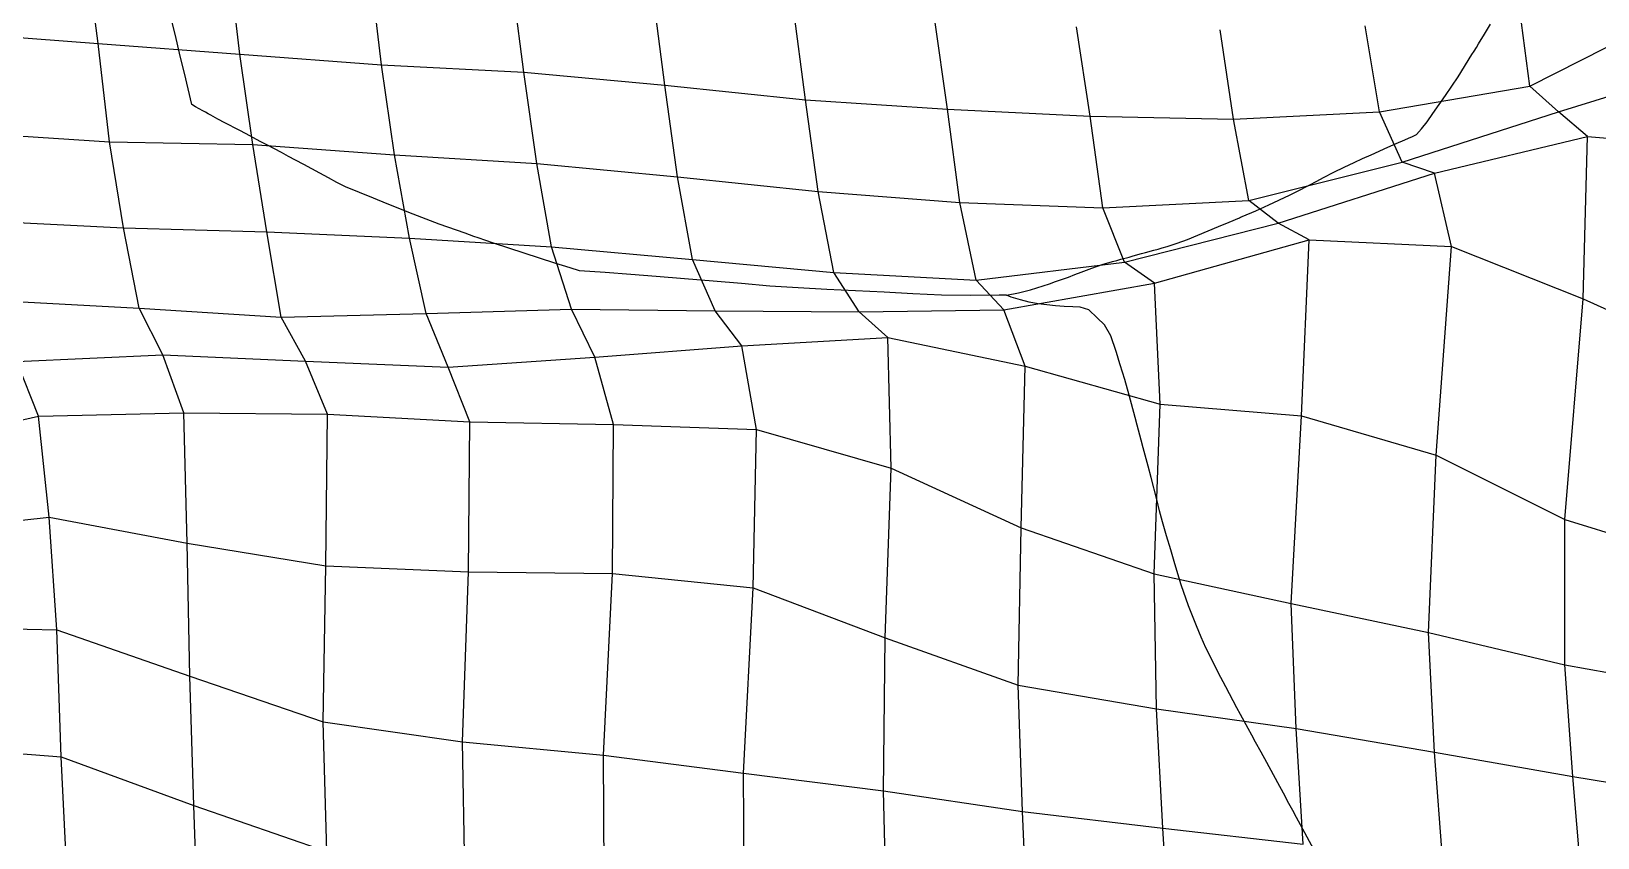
# Model space of a CAD drawing. Header units: metres. Extents: x -1994 to 1259, y -764 to 1460.
# Drawn here: x -1246 to -703, y -232 to 48 of the extents above; entities that cross this region are included whole.
import ezdxf

# ---------------------------------------------------------------- set-up
doc = ezdxf.new("R2010")
doc.units = ezdxf.units.M

msp = doc.modelspace()

# ---------------------------------------------------------------- linework, layer by layer
for p, q in [((-1222.5371, 43.789062, -4714.5195), (-1226.7695, 76.43756, -4676.138)), ((-1173.4382, 40.10028, -4705.7466), (-1177.404, 73.85425, -4668.6074)), ((-1124.3279, 36.460083, -4697.0283), (-1128.2583, 70.36041, -4660.0537)), ((-1074.9617, 33.880676, -4689.502), (-1079.1398, 66.75366, -4651.373)), ((-1026.0713, 29.32727, -4679.758), (-1030.3271, 61.87793, -4641.2666)), ((-726.23175, 28.963562, -4651.579), (-730.4504, 61.668518, -4613.261)), ((-977.30304, 24.266449, -4669.4434), (-981.54364, 56.880127, -4631.023)), ((-726.23175, 28.963562, -4651.579), (-669.2489, 57.987183, -4679.56)), ((-1195.4869, 45.56836, -4705.2114), (-1197.0479, 52.15796, -4697.598)), ((-928.08673, 21.06543, -4661.2183), (-932.5512, 52.750244, -4621.7544)), ((-878.67664, 18.667908, -4653.896), (-883.3176, 49.620728, -4613.61)), ((-778.35504, 20.103363, -4646.2524), (-783.2558, 49.97827, -4604.755)), ((-741.94293, 46.998535, -4620.3247), (-739.85956, 50.5083, -4617.59)), ((-1271.6202, 47.542847, -4723.365), (-1222.5371, 43.789062, -4714.5195)), ((-1218.6426, 9.739746, -4751.3267), (-1222.5371, 43.789062, -4714.5195)), ((-1222.5371, 43.789062, -4714.5195), (-1173.4382, 40.10028, -4705.7466)), ((-1193.9287, 38.963867, -4712.812), (-1195.4869, 45.56836, -4705.2114)), ((-828.9453, 17.603638, -4648.0723), (-833.5977, 48.509216, -4607.7324)), ((-744.73334, 42.43341, -4624.317), (-743.96124, 43.696533, -4623.2124)), ((-743.96124, 43.696533, -4623.2124), (-741.94293, 46.998535, -4620.3247)), ((-1192.6417, 33.508667, -4719.0903), (-1193.9287, 38.963867, -4712.812)), ((-1168.876, 8.821899, -4745.667), (-1173.4382, 40.10028, -4705.7466)), ((-1173.4382, 40.10028, -4705.7466), (-1124.3279, 36.460083, -4697.0283)), ((-751.0341, 32.257812, -4633.653), (-746.2674, 39.94879, -4626.573)), ((-746.2674, 39.94879, -4626.573), (-745.50116, 41.18518, -4625.4346)), ((-745.50116, 41.18518, -4625.4346), (-744.73334, 42.43341, -4624.317)), ((-1191.3577, 28.036072, -4725.3545), (-1192.6417, 33.508667, -4719.0903)), ((-1119.7504, 5.244019, -4737.0186), (-1124.3279, 36.460083, -4697.0283)), ((-1124.3279, 36.460083, -4697.0283), (-1074.9617, 33.880676, -4689.502)), ((-1070.4873, 2.236633, -4729.011), (-1074.9617, 33.880676, -4689.502)), ((-1074.9617, 33.880676, -4689.502), (-1026.0713, 29.32727, -4679.758)), ((-716.2683, 20.095001, -4716.6777), (-662.26355, 36.7619, -4730.776)), ((-1190.0645, 22.614624, -4731.661), (-1191.3577, 28.036072, -4725.3545)), ((-1021.63153, -2.46051, -4719.1055), (-1026.0713, 29.32727, -4679.758)), ((-1026.0713, 29.32727, -4679.758), (-977.30304, 24.266449, -4669.4434)), ((-778.35504, 20.103363, -4646.2524), (-726.23175, 28.963562, -4651.579)), ((-755.45013, 25.814331, -4641.8643), (-751.0341, 32.257812, -4633.653)), ((-716.2683, 20.095001, -4716.6777), (-726.23175, 28.963562, -4651.579)), ((-1188.7994, 21.889313, -4732.26), (-1190.0645, 22.614624, -4731.661)), ((-1187.5332, 21.171875, -4732.866), (-1188.7994, 21.889313, -4732.26)), ((-972.8667, -7.535126, -4708.7754), (-977.30304, 24.266449, -4669.4434)), ((-977.30304, 24.266449, -4669.4434), (-928.08673, 21.06543, -4661.2183)), ((-759.835, 19.575317, -4650.403), (-755.45013, 25.814331, -4641.8643)), ((-1186.2664, 20.465515, -4733.484), (-1187.5332, 21.171875, -4732.866)), ((-1185.3519, 19.955658, -4733.9297), (-1186.2664, 20.465515, -4733.484)), ((-1184.437, 19.450714, -4734.38), (-1185.3519, 19.955658, -4733.9297)), ((-1183.5217, 18.950928, -4734.835), (-1184.437, 19.450714, -4734.38)), ((-1181.0872, 17.621185, -4736.046), (-1183.5217, 18.950928, -4734.835)), ((-1178.5952, 16.297485, -4737.3184), (-1181.0872, 17.621185, -4736.046)), ((-1173.7024, 13.723206, -4739.839), (-1178.5952, 16.297485, -4737.3184)), ((-923.7779, -11.265259, -4699.956), (-928.08673, 21.06543, -4661.2183)), ((-928.08673, 21.06543, -4661.2183), (-878.67664, 18.667908, -4653.896)), ((-874.24634, -13.15863, -4693.2007), (-878.67664, 18.667908, -4653.896)), ((-878.67664, 18.667908, -4653.896), (-828.9453, 17.603638, -4648.0723)), ((-828.9453, 17.603638, -4648.0723), (-778.35504, 20.103363, -4646.2524)), ((-823.6504, -10.635284, -4691.407), (-828.9453, 17.603638, -4648.0723)), ((-770.4525, 2.683655, -4701.7437), (-778.35504, 20.103363, -4646.2524)), ((-770.4525, 2.683655, -4701.7437), (-716.2683, 20.095001, -4716.6777)), ((-763.75385, 14.281311, -4658.718), (-761.8564, 16.699188, -4654.339)), ((-761.8564, 16.699188, -4654.339), (-759.835, 19.575317, -4650.403)), ((-706.21765, 11.588074, -4782.1836), (-716.2683, 20.095001, -4716.6777)), ((-1267.8722, 12.885681, -4759.4893), (-1218.6426, 9.739746, -4751.3267)), ((-1171.2461, 12.443359, -4741.115), (-1173.7024, 13.723206, -4739.839)), ((-1166.3344, 9.876709, -4743.661), (-1171.2461, 12.443359, -4741.115)), ((-769.5961, 10.380035, -4666.26), (-768.2418, 10.981812, -4665.242)), ((-768.2418, 10.981812, -4665.242), (-766.8781, 11.596069, -4664.23)), ((-766.8781, 11.596069, -4664.23), (-765.51685, 12.220215, -4663.236)), ((-765.51685, 12.220215, -4663.236), (-763.75385, 14.281311, -4658.718)), ((-759.27496, -1.147888, -4772.502), (-706.21765, 11.588074, -4782.1836)), ((-707.6832, -44.702393, -4794.0015), (-706.21765, 11.588074, -4782.1836)), ((-706.21765, 11.588074, -4782.1836), (-657.19836, 7.569092, -4773.0396)), ((-1213.7288, -20.080627, -4792.8853), (-1218.6426, 9.739746, -4751.3267)), ((-1218.6426, 9.739746, -4751.3267), (-1168.876, 8.821899, -4745.667)), ((-1164.0698, -21.445557, -4786.723), (-1168.876, 8.821899, -4745.667)), ((-1168.876, 8.821899, -4745.667), (-1119.7504, 5.244019, -4737.0186)), ((-1163.8784, 8.589722, -4744.9307), (-1166.3344, 9.876709, -4743.661)), ((-1158.9679, 5.993133, -4747.449), (-1163.8784, 8.589722, -4744.9307)), ((-1156.5132, 4.683472, -4748.6973), (-1158.9679, 5.993133, -4747.449)), ((-781.22156, 5.248047, -4675.042), (-775.41846, 7.813782, -4670.664)), ((-775.41846, 7.813782, -4670.664), (-772.5112, 9.084717, -4668.449)), ((-772.5112, 9.084717, -4668.449), (-769.5961, 10.380035, -4666.26)), ((-1154.0591, 3.362427, -4749.935), (-1156.5132, 4.683472, -4748.6973)), ((-1151.2498, 1.850067, -4751.352), (-1154.0591, 3.362427, -4749.935)), ((-1148.4402, 0.34024, -4752.771), (-1151.2498, 1.850067, -4751.352)), ((-1145.6309, -1.170441, -4754.1895), (-1148.4402, 0.34024, -4752.771)), ((-1114.6328, -23.730896, -4779.5273), (-1119.7504, 5.244019, -4737.0186)), ((-1119.7504, 5.244019, -4737.0186), (-1070.4873, 2.236633, -4729.011)), ((-1065.3545, -26.675232, -4771.591), (-1070.4873, 2.236633, -4729.011)), ((-1070.4873, 2.236633, -4729.011), (-1021.63153, -2.46051, -4719.1055)), ((-823.6504, -10.635284, -4691.407), (-770.4525, 2.683655, -4701.7437)), ((-794.13715, -0.822937, -4684.259), (-790.60114, 0.916565, -4681.8486)), ((-790.60114, 0.916565, -4681.8486), (-787.10284, 2.555847, -4679.3447)), ((-787.10284, 2.555847, -4679.3447), (-784.1849, 3.923035, -4677.256)), ((-784.1849, 3.923035, -4677.256), (-781.22156, 5.248047, -4675.042)), ((-759.27496, -1.147888, -4772.502), (-770.4525, 2.683655, -4701.7437)), ((-1142.6831, -2.755493, -4755.6777), (-1145.6309, -1.170441, -4754.1895)), ((-1139.7351, -4.339478, -4757.167), (-1142.6831, -2.755493, -4755.6777)), ((-1136.7874, -5.924469, -4758.6553), (-1139.7351, -4.339478, -4757.167)), ((-1016.43085, -31.09076, -4762.0015), (-1021.63153, -2.46051, -4719.1055)), ((-1021.63153, -2.46051, -4719.1055), (-972.8667, -7.535126, -4708.7754)), ((-813.4317, -18.445007, -4757.6963), (-759.27496, -1.147888, -4772.502)), ((-807.20386, -7.559021, -4692.716), (-802.42633, -5.136383, -4689.565)), ((-802.42633, -5.136383, -4689.565), (-800.092, -3.927643, -4688.062)), ((-800.092, -3.927643, -4688.062), (-797.6898, -2.675324, -4686.528)), ((-797.6898, -2.675324, -4686.528), (-794.13715, -0.822937, -4684.259)), ((-753.3112, -26.61203, -4818.955), (-759.27496, -1.147888, -4772.502)), ((-1131.951, -7.852356, -4760.1094), (-1136.7874, -5.924469, -4758.6553)), ((-1127.116, -9.795074, -4761.548), (-1131.951, -7.852356, -4760.1094)), ((-1122.2819, -11.746094, -4762.978), (-1127.116, -9.795074, -4761.548)), ((-967.51685, -35.546326, -4752.367), (-972.8667, -7.535126, -4708.7754)), ((-972.8667, -7.535126, -4708.7754), (-923.7779, -11.265259, -4699.956)), ((-874.24634, -13.15863, -4693.2007), (-823.6504, -10.635284, -4691.407)), ((-813.4317, -18.445007, -4757.6963), (-823.6504, -10.635284, -4691.407)), ((-816.708, -12.17334, -4699.2837), (-809.54297, -8.720337, -4694.295)), ((-809.54297, -8.720337, -4694.295), (-807.20386, -7.559021, -4692.716)), ((-1113.3025, -15.370117, -4765.635), (-1122.2819, -11.746094, -4762.978)), ((-1104.2891, -18.801483, -4768.499), (-1113.3025, -15.370117, -4765.635)), ((-918.17267, -38.21692, -4744.7383), (-923.7779, -11.265259, -4699.956)), ((-923.7779, -11.265259, -4699.956), (-874.24634, -13.15863, -4693.2007)), ((-866.6838, -31.989136, -4747.107), (-874.24634, -13.15863, -4693.2007)), ((-826.2045, -16.318787, -4706.526), (-825.8938, -16.187012, -4706.283)), ((-825.8938, -16.187012, -4706.283), (-821.1946, -14.195679, -4702.6123)), ((-821.1946, -14.195679, -4702.6123), (-816.708, -12.17334, -4699.2837)), ((-1263.1118, -17.571533, -4800.3325), (-1213.7288, -20.080627, -4792.8853)), ((-1208.3345, -47.90738, -4836.6836), (-1213.7288, -20.080627, -4792.8853)), ((-1213.7288, -20.080627, -4792.8853), (-1164.0698, -21.445557, -4786.723)), ((-1159.1104, -51.076904, -4828.494), (-1164.0698, -21.445557, -4786.723)), ((-1164.0698, -21.445557, -4786.723), (-1114.6328, -23.730896, -4779.5273)), ((-1095.2831, -21.985016, -4771.596), (-1104.2891, -18.801483, -4768.499)), ((-866.6838, -31.989136, -4747.107), (-813.4317, -18.445007, -4757.6963)), ((-841.2946, -22.673706, -4718.3735), (-834.0821, -19.679443, -4712.6475)), ((-834.0821, -19.679443, -4712.6475), (-830.45184, -18.125092, -4709.835)), ((-830.45184, -18.125092, -4709.835), (-826.8265, -16.583069, -4707.0107)), ((-826.8265, -16.583069, -4707.0107), (-826.51556, -16.450714, -4706.7686)), ((-826.51556, -16.450714, -4706.7686), (-826.2045, -16.318787, -4706.526)), ((-802.7266, -24.236816, -4826.2524), (-813.4317, -18.445007, -4757.6963)), ((-1108.8096, -49.778625, -4825.3247), (-1114.6328, -23.730896, -4779.5273)), ((-1114.6328, -23.730896, -4779.5273), (-1065.3545, -26.675232, -4771.591)), ((-1093.7778, -22.51709, -4772.114), (-1095.2831, -21.985016, -4771.596)), ((-1092.2721, -23.041626, -4772.639), (-1093.7778, -22.51709, -4772.114)), ((-1090.7666, -23.558594, -4773.1714), (-1092.2721, -23.041626, -4772.639)), ((-1085.459, -25.381165, -4775.048), (-1090.7666, -23.558594, -4773.1714)), ((-1080.1499, -27.174438, -4776.9536), (-1085.459, -25.381165, -4775.048)), ((-1058.4624, -48.287872, -4822.371), (-1065.3545, -26.675232, -4771.591)), ((-1065.3545, -26.675232, -4771.591), (-1016.43085, -31.09076, -4762.0015)), ((-856.3522, -39.3302, -4813.9224), (-802.7266, -24.236816, -4826.2524)), ((-855.1027, -27.435852, -4728.714), (-853.6614, -27.017883, -4727.748)), ((-853.6614, -27.017883, -4727.748), (-851.9291, -26.515686, -4726.587)), ((-851.9291, -26.515686, -4726.587), (-850.1843, -25.98114, -4725.457)), ((-850.1843, -25.98114, -4725.457), (-848.4322, -25.422424, -4724.353)), ((-848.4322, -25.422424, -4724.353), (-844.9039, -24.12378, -4721.309)), ((-844.9039, -24.12378, -4721.309), (-841.2946, -22.673706, -4718.3735)), ((-805.3343, -85.26495, -4832.747), (-802.7266, -24.236816, -4826.2524)), ((-802.7266, -24.236816, -4826.2524), (-753.3112, -26.61203, -4818.955)), ((-758.63654, -98.91626, -4812.781), (-753.3112, -26.61203, -4818.955)), ((-753.3112, -26.61203, -4818.955), (-707.6832, -44.702393, -4794.0015)), ((-1069.566, -30.664124, -4780.835), (-1080.1499, -27.174438, -4776.9536)), ((-1064.1965, -32.390564, -4782.8457), (-1069.566, -30.664124, -4780.835)), ((-1058.9238, -34.0123, -4784.891), (-1064.1965, -32.390564, -4782.8457)), ((-1008.60614, -48.833496, -4817.13), (-1016.43085, -31.09076, -4762.0015)), ((-1016.43085, -31.09076, -4762.0015), (-967.51685, -35.546326, -4752.367)), ((-918.17267, -38.21692, -4744.7383), (-866.6838, -31.989136, -4747.107)), ((-874.47943, -32.85089, -4741.982), (-870.8772, -31.819336, -4739.55)), ((-870.8772, -31.819336, -4739.55), (-869.4379, -31.407135, -4738.578)), ((-869.4379, -31.407135, -4738.578), (-868.0033, -31.007385, -4737.5938)), ((-868.0033, -31.007385, -4737.5938), (-865.1378, -30.216858, -4735.6177)), ((-856.3522, -39.3302, -4813.9224), (-866.6838, -31.989136, -4747.107)), ((-865.1378, -30.216858, -4735.6177), (-863.7067, -29.82611, -4734.625)), ((-863.7067, -29.82611, -4734.625), (-860.8432, -29.040771, -4732.6436)), ((-860.8432, -29.040771, -4732.6436), (-859.4107, -28.64627, -4731.655)), ((-859.4107, -28.64627, -4731.655), (-856.5405, -27.843811, -4729.69)), ((-856.5405, -27.843811, -4729.69), (-855.1027, -27.435852, -4728.714)), ((-1057.8181, -34.352295, -4785.3203), (-1058.9238, -34.0123, -4784.891)), ((-1056.7126, -34.688293, -4785.753), (-1057.8181, -34.352295, -4785.3203)), ((-1055.6074, -35.019775, -4786.19), (-1056.7126, -34.688293, -4785.753)), ((-1046.7448, -35.601776, -4784.702), (-1055.6074, -35.019775, -4786.19)), ((-1037.8967, -36.244934, -4783.146), (-1046.7448, -35.601776, -4784.702)), ((-1029.0637, -36.949158, -4781.5215), (-1037.8967, -36.244934, -4783.146)), ((-1019.2098, -37.734802, -4779.7085), (-1029.0637, -36.949158, -4781.5215)), ((-1009.36456, -38.55661, -4777.8555), (-1019.2098, -37.734802, -4779.7085)), ((-958.70135, -49.178253, -4812.1143), (-967.51685, -35.546326, -4752.367)), ((-967.51685, -35.546326, -4752.367), (-918.17267, -38.21692, -4744.7383)), ((-890.60016, -38.737183, -4751.112), (-886.1815, -37.14395, -4748.5815)), ((-886.1815, -37.14395, -4748.5815), (-884.0008, -36.31949, -4747.3857)), ((-884.0008, -36.31949, -4747.3857), (-881.7751, -35.466034, -4746.181)), ((-881.7751, -35.466034, -4746.181), (-878.05133, -34.038177, -4744.1665)), ((-878.05133, -34.038177, -4744.1665), (-874.47943, -32.85089, -4741.982)), ((-999.52814, -39.41455, -4775.962), (-1009.36456, -38.55661, -4777.8555)), ((-989.6917, -40.27246, -4774.068), (-999.52814, -39.41455, -4775.962)), ((-979.8119, -40.950623, -4772.376), (-989.6917, -40.27246, -4774.068)), ((-969.8888, -41.448883, -4770.886), (-979.8119, -40.950623, -4772.376)), ((-959.96564, -41.947174, -4769.3965), (-969.8888, -41.448883, -4770.886)), ((-950.04126, -42.440002, -4767.913), (-959.96564, -41.947174, -4769.3965)), ((-940.11554, -42.92746, -4766.4355), (-950.04126, -42.440002, -4767.913)), ((-930.18976, -43.414948, -4764.9575), (-940.11554, -42.92746, -4766.4355)), ((-920.1917, -43.602417, -4763.8174), (-930.18976, -43.414948, -4764.9575)), ((-908.5441, -48.47531, -4808.2754), (-918.17267, -38.21692, -4744.7383)), ((-908.5441, -48.47531, -4808.2754), (-856.3522, -39.3302, -4813.9224)), ((-907.61725, -43.431732, -4762.8486), (-908.45447, -43.461243, -4762.892)), ((-907.61725, -43.431732, -4762.8486), (-903.47595, -42.639038, -4759.509)), ((-905.9989, -44.10446, -4766.29), (-907.61725, -43.431732, -4762.8486)), ((-903.47595, -42.639038, -4759.509), (-899.3336, -41.560608, -4756.5635)), ((-899.3336, -41.560608, -4756.5635), (-892.7703, -39.48169, -4752.407)), ((-892.7703, -39.48169, -4752.407), (-890.60016, -38.737183, -4751.112)), ((-854.33905, -81.18619, -4841.958), (-856.3522, -39.3302, -4813.9224)), ((-1257.6753, -45.222992, -4844.328), (-1208.3345, -47.90738, -4836.6836)), ((-1200.1528, -64.1691, -4893.476), (-1208.3345, -47.90738, -4836.6836)), ((-1208.3345, -47.90738, -4836.6836), (-1159.1104, -51.076904, -4828.494)), ((-1108.8096, -49.778625, -4825.3247), (-1058.4624, -48.287872, -4822.371)), ((-1050.3677, -64.90991, -4878.759), (-1058.4624, -48.287872, -4822.371)), ((-1058.4624, -48.287872, -4822.371), (-1008.60614, -48.833496, -4817.13)), ((-999.4289, -60.96405, -4878.564), (-1008.60614, -48.833496, -4817.13)), ((-1008.60614, -48.833496, -4817.13), (-958.70135, -49.178253, -4812.1143)), ((-958.70135, -49.178253, -4812.1143), (-908.5441, -48.47531, -4808.2754)), ((-910.1214, -43.4899, -4763.0137), (-920.1917, -43.602417, -4763.8174)), ((-909.2891, -43.48059, -4762.9473), (-910.1214, -43.4899, -4763.0137)), ((-908.45447, -43.461243, -4762.892), (-909.2891, -43.48059, -4762.9473)), ((-901.15753, -68.03577, -4861.362), (-908.5441, -48.47531, -4808.2754)), ((-904.39905, -44.633972, -4769.767), (-905.9989, -44.10446, -4766.29)), ((-902.8172, -45.05017, -4773.265), (-904.39905, -44.633972, -4769.767)), ((-899.78485, -45.84796, -4779.97), (-902.8172, -45.05017, -4773.265)), ((-896.62256, -46.392365, -4787.1226), (-899.78485, -45.84796, -4779.97)), ((-890.68994, -47.15442, -4800.6846), (-896.62256, -46.392365, -4787.1226)), ((-887.59674, -47.41147, -4807.8335), (-890.68994, -47.15442, -4800.6846)), ((-884.67365, -47.537354, -4814.6543), (-887.59674, -47.41147, -4807.8335)), ((-882.1219, -47.647156, -4820.609), (-884.67365, -47.537354, -4814.6543)), ((-879.0818, -48.47159, -4827.3174), (-882.1219, -47.647156, -4820.609)), ((-876.20087, -51.266113, -4832.5566), (-879.0818, -48.47159, -4827.3174)), ((-714.0298, -121.24347, -4783.067), (-707.6832, -44.702393, -4794.0015)), ((-707.6832, -44.702393, -4794.0015), (-662.6013, -65.057556, -4766.503)), ((-1159.1104, -51.076904, -4828.494), (-1108.8096, -49.778625, -4825.3247)), ((-1150.6887, -66.34277, -4886.4053), (-1159.1104, -51.076904, -4828.494)), ((-1101.1844, -68.34903, -4879.523), (-1108.8096, -49.778625, -4825.3247)), ((-948.7403, -58.0567, -4877.202), (-958.70135, -49.178253, -4812.1143)), ((-873.6658, -53.725098, -4837.167), (-876.20087, -51.266113, -4832.5566)), ((-871.44727, -57.515076, -4840.2915), (-873.6658, -53.725098, -4837.167)), ((-999.4289, -60.96405, -4878.564), (-948.7403, -58.0567, -4877.202)), ((-947.56116, -103.372986, -4901.3506), (-948.7403, -58.0567, -4877.202)), ((-948.7403, -58.0567, -4877.202), (-901.15753, -68.03577, -4861.362)), ((-869.657, -62.99829, -4841.467), (-871.44727, -57.515076, -4840.2915)), ((-1250.6777, -66.397675, -4895.6006), (-1200.1528, -64.1691, -4893.476)), ((-1192.8833, -84.216034, -4946.0156), (-1200.1528, -64.1691, -4893.476)), ((-1200.1528, -64.1691, -4893.476), (-1150.6887, -66.34277, -4886.4053)), ((-1101.1844, -68.34903, -4879.523), (-1050.3677, -64.90991, -4878.759)), ((-1050.3677, -64.90991, -4878.759), (-999.4289, -60.96405, -4878.564)), ((-1043.9016, -88.289734, -4927.5537), (-1050.3677, -64.90991, -4878.759)), ((-994.3365, -90.04401, -4920.9546), (-999.4289, -60.96405, -4878.564)), ((-869.1587, -64.52426, -4841.794), (-869.657, -62.99829, -4841.467)), ((-868.6724, -66.06784, -4842.083), (-869.1587, -64.52426, -4841.794)), ((-1243.1599, -85.414, -4949.2983), (-1250.6777, -66.397675, -4895.6006)), ((-1143.0184, -84.72623, -4940.8145), (-1150.6887, -66.34277, -4886.4053)), ((-1150.6887, -66.34277, -4886.4053), (-1101.1844, -68.34903, -4879.523)), ((-1093.6686, -87.3732, -4933.212), (-1101.1844, -68.34903, -4879.523)), ((-902.5592, -124.06033, -4873.4785), (-901.15753, -68.03577, -4861.362)), ((-901.15753, -68.03577, -4861.362), (-854.33905, -81.18619, -4841.958)), ((-868.1983, -67.61459, -4842.3413), (-868.6724, -66.06784, -4842.083)), ((-866.6573, -72.64288, -4843.181), (-868.1983, -67.61459, -4842.3413)), ((-865.15564, -78.09079, -4843.6953), (-866.6573, -72.64288, -4843.181)), ((-863.0708, -85.8306, -4844.3115), (-865.15564, -78.09079, -4843.6953)), ((-856.4182, -140.02179, -4850.9165), (-854.33905, -81.18619, -4841.958)), ((-854.33905, -81.18619, -4841.958), (-805.3343, -85.26495, -4832.747)), ((-1295.9583, -97.07535, -4940.824), (-1243.1599, -85.414, -4949.2983)), ((-1243.1599, -85.414, -4949.2983), (-1192.8833, -84.216034, -4946.0156)), ((-1239.4819, -120.36206, -4985.0957), (-1243.1599, -85.414, -4949.2983)), ((-1191.6857, -129.45554, -4970.25), (-1192.8833, -84.216034, -4946.0156)), ((-1192.8833, -84.216034, -4946.0156), (-1143.0184, -84.72623, -4940.8145)), ((-1143.5889, -137.30176, -4956.806), (-1143.0184, -84.72623, -4940.8145)), ((-1143.0184, -84.72623, -4940.8145), (-1093.6686, -87.3732, -4933.212)), ((-862.37384, -88.451416, -4844.4985), (-863.0708, -85.8306, -4844.3115)), ((-808.9078, -150.30084, -4834.7393), (-805.3343, -85.26495, -4832.747)), ((-805.3343, -85.26495, -4832.747), (-758.63654, -98.91626, -4812.781)), ((-1094.1007, -139.37497, -4949.8486), (-1093.6686, -87.3732, -4933.212)), ((-1093.6686, -87.3732, -4933.212), (-1043.9016, -88.289734, -4927.5537)), ((-1044.2322, -139.87006, -4944.664), (-1043.9016, -88.289734, -4927.5537)), ((-1043.9016, -88.289734, -4927.5537), (-994.3365, -90.04401, -4920.9546)), ((-995.46783, -144.94669, -4934.3315), (-994.3365, -90.04401, -4920.9546)), ((-994.3365, -90.04401, -4920.9546), (-947.56116, -103.372986, -4901.3506)), ((-860.9785, -93.69205, -4844.8774), (-862.37384, -88.451416, -4844.4985)), ((-860.27997, -96.312195, -4845.069), (-860.9785, -93.69205, -4844.8774)), ((-859.57355, -98.928345, -4845.2812), (-860.27997, -96.312195, -4845.069)), ((-858.5365, -102.769104, -4845.593), (-859.57355, -98.928345, -4845.2812)), ((-857.5283, -106.603546, -4845.84), (-858.5365, -102.769104, -4845.593)), ((-761.3597, -160.42365, -4818.7373), (-758.63654, -98.91626, -4812.781)), ((-758.63654, -98.91626, -4812.781), (-714.0298, -121.24347, -4783.067)), ((-949.6499, -162.2486, -4910.2637), (-947.56116, -103.372986, -4901.3506)), ((-947.56116, -103.372986, -4901.3506), (-902.5592, -124.06033, -4873.4785)), ((-855.53064, -114.31183, -4846.2676), (-857.5283, -106.603546, -4845.84)), ((-854.54584, -118.168365, -4846.4473), (-855.53064, -114.31183, -4846.2676)), ((-853.56116, -122.02484, -4846.626), (-854.54584, -118.168365, -4846.4473)), ((-1290.8672, -126.15985, -4983.21), (-1239.4819, -120.36206, -4985.0957)), ((-1236.7988, -159.43863, -5016.2544), (-1239.4819, -120.36206, -4985.0957)), ((-1239.4819, -120.36206, -4985.0957), (-1191.6857, -129.45554, -4970.25)), ((-903.61487, -178.6492, -4887.2085), (-902.5592, -124.06033, -4873.4785)), ((-902.5592, -124.06033, -4873.4785), (-856.4182, -140.02179, -4850.9165)), ((-852.84937, -124.44653, -4846.699), (-853.56116, -122.02484, -4846.626)), ((-852.13776, -126.86835, -4846.772), (-852.84937, -124.44653, -4846.699)), ((-714.052, -171.54431, -4801.6143), (-714.0298, -121.24347, -4783.067)), ((-714.0298, -121.24347, -4783.067), (-667.4938, -135.5657, -4762.3467)), ((-1190.6979, -175.56549, -4993.5063), (-1191.6857, -129.45554, -4970.25)), ((-1191.6857, -129.45554, -4970.25), (-1143.5889, -137.30176, -4956.806)), ((-850.7064, -131.70868, -4846.9365), (-852.13776, -126.86835, -4846.772)), ((-849.98645, -134.12762, -4847.029), (-850.7064, -131.70868, -4846.9365)), ((-849.257, -136.54239, -4847.144), (-849.98645, -134.12762, -4847.029)), ((-1144.5015, -191.29715, -4971.2026), (-1143.5889, -137.30176, -4956.806)), ((-1143.5889, -137.30176, -4956.806), (-1094.1007, -139.37497, -4949.8486)), ((-1096.1885, -198.24597, -4958.767), (-1094.1007, -139.37497, -4949.8486)), ((-1094.1007, -139.37497, -4949.8486), (-1044.2322, -139.87006, -4944.664)), ((-1047.3241, -202.90765, -4948.901), (-1044.2322, -139.87006, -4944.664)), ((-1044.2322, -139.87006, -4944.664), (-995.46783, -144.94669, -4934.3315)), ((-855.59204, -186.80261, -4873.4194), (-856.4182, -140.02179, -4850.9165)), ((-856.4182, -140.02179, -4850.9165), (-808.9078, -150.30084, -4834.7393)), ((-847.0399, -143.88248, -4847.494), (-849.257, -136.54239, -4847.144)), ((-998.83997, -209.14682, -4937.2627), (-995.46783, -144.94669, -4934.3315)), ((-995.46783, -144.94669, -4934.3315), (-949.6499, -162.2486, -4910.2637)), ((-844.55505, -151.16397, -4848.457), (-847.0399, -143.88248, -4847.494)), ((-841.74445, -158.0669, -4850.351), (-844.55505, -151.16397, -4848.457)), ((-807.2621, -193.68121, -4861.0625), (-808.9078, -150.30084, -4834.7393)), ((-808.9078, -150.30084, -4834.7393), (-761.3597, -160.42365, -4818.7373)), ((-1286.5007, -158.25162, -5022.2163), (-1236.7988, -159.43863, -5016.2544)), ((-1235.3077, -203.46039, -5041.857), (-1236.7988, -159.43863, -5016.2544)), ((-1236.7988, -159.43863, -5016.2544), (-1190.6979, -175.56549, -4993.5063)), ((-950.3169, -215.22449, -4925.8057), (-949.6499, -162.2486, -4910.2637)), ((-949.6499, -162.2486, -4910.2637), (-903.61487, -178.6492, -4887.2085)), ((-840.16656, -161.94247, -4851.414), (-841.74445, -158.0669, -4850.351)), ((-838.497, -165.67767, -4852.76), (-840.16656, -161.94247, -4851.414)), ((-759.23596, -201.82086, -4847.289), (-761.3597, -160.42365, -4818.7373)), ((-761.3597, -160.42365, -4818.7373), (-714.052, -171.54431, -4801.6143)), ((-836.72363, -169.24304, -4854.4316), (-838.497, -165.67767, -4852.76)), ((-834.245, -174.2262, -4856.769), (-836.72363, -169.24304, -4854.4316)), ((-711.29443, -210.3117, -4833.1206), (-714.052, -171.54431, -4801.6143)), ((-714.052, -171.54431, -4801.6143), (-666.1472, -180.18747, -4787.275)), ((-1189.3811, -220.31067, -5018.2964), (-1190.6979, -175.56549, -4993.5063)), ((-1190.6979, -175.56549, -4993.5063), (-1144.5015, -191.29715, -4971.2026)), ((-902.05774, -222.39716, -4913.1187), (-903.61487, -178.6492, -4887.2085)), ((-903.61487, -178.6492, -4887.2085), (-855.59204, -186.80261, -4873.4194)), ((-831.6468, -179.22046, -4859.3574), (-834.245, -174.2262, -4856.769)), ((-827.8012, -186.44366, -4863.29), (-831.6468, -179.22046, -4859.3574)), ((-853.47345, -228.2208, -4901.9473), (-855.59204, -186.80261, -4873.4194)), ((-855.59204, -186.80261, -4873.4194), (-807.2621, -193.68121, -4861.0625)), ((-826.50525, -188.84888, -4864.633), (-827.8012, -186.44366, -4863.29)), ((-823.90454, -193.63391, -4867.353), (-826.50525, -188.84888, -4864.633)), ((-1143.2542, -236.33052, -4995.669), (-1144.5015, -191.29715, -4971.2026)), ((-1144.5015, -191.29715, -4971.2026), (-1096.1885, -198.24597, -4958.767)), ((-822.59937, -196.01407, -4868.7305), (-823.90454, -193.63391, -4867.353)), ((-804.82367, -233.77261, -4891.081), (-807.2621, -193.68121, -4861.0625)), ((-807.2621, -193.68121, -4861.0625), (-759.23596, -201.82086, -4847.289)), ((-1284.3943, -199.7204, -5050.687), (-1235.3077, -203.46039, -5041.857)), ((-1095.4299, -245.30782, -4980.954), (-1096.1885, -198.24597, -4958.767)), ((-1096.1885, -198.24597, -4958.767), (-1047.3241, -202.90765, -4948.901)), ((-821.2908, -198.38425, -4870.122), (-822.59937, -196.01407, -4868.7305)), ((-819.3504, -201.89899, -4872.1846), (-821.2908, -198.38425, -4870.122)), ((-1233.2927, -245.30853, -5069.9014), (-1235.3077, -203.46039, -5041.857)), ((-1235.3077, -203.46039, -5041.857), (-1189.3811, -220.31067, -5018.2964)), ((-1047.1218, -252.27698, -4968.495), (-1047.3241, -202.90765, -4948.901)), ((-1047.3241, -202.90765, -4948.901), (-998.83997, -209.14682, -4937.2627)), ((-817.4141, -205.42581, -4874.2314), (-819.3504, -201.89899, -4872.1846)), ((-813.5512, -212.50513, -4878.289), (-817.4141, -205.42581, -4874.2314)), ((-756.39746, -240.25209, -4879.173), (-759.23596, -201.82086, -4847.289)), ((-759.23596, -201.82086, -4847.289), (-711.29443, -210.3117, -4833.1206)), ((-998.4155, -257.59448, -4957.8926), (-998.83997, -209.14682, -4937.2627)), ((-998.83997, -209.14682, -4937.2627), (-950.3169, -215.22449, -4925.8057)), ((-708.152, -247.48186, -4866.4214), (-711.29443, -210.3117, -4833.1206)), ((-711.29443, -210.3117, -4833.1206), (-663.2278, -218.28265, -4819.536)), ((-949.0881, -260.3347, -4950.1855), (-950.3169, -215.22449, -4925.8057)), ((-950.3169, -215.22449, -4925.8057), (-902.05774, -222.39716, -4913.1187)), ((-811.6243, -216.05792, -4880.2993), (-813.5512, -212.50513, -4878.289)), ((-809.70184, -219.6217, -4882.294), (-811.6243, -216.05792, -4880.2993)), ((-1187.7207, -263.62997, -5044.688), (-1189.3811, -220.31067, -5018.2964)), ((-1189.3811, -220.31067, -5018.2964), (-1143.2542, -236.33052, -4995.669)), ((-900.1383, -264.64185, -4940.718), (-902.05774, -222.39716, -4913.1187)), ((-902.05774, -222.39716, -4913.1187), (-853.47345, -228.2208, -4901.9473)), ((-808.37683, -222.07782, -4883.669), (-809.70184, -219.6217, -4882.294)), ((-807.0538, -224.53937, -4885.036), (-808.37683, -222.07782, -4883.669)), ((-805.7331, -227.00664, -4886.395), (-807.0538, -224.53937, -4885.036)), ((-801.11633, -235.63097, -4891.1445), (-805.7331, -227.00664, -4886.395)), ((-850.9924, -268.13504, -4932.1646), (-853.47345, -228.2208, -4901.9473)), ((-853.47345, -228.2208, -4901.9473), (-804.82367, -233.77261, -4891.081))]:
    msp.add_line(p, q)

doc.saveas('drawing.dxf')
